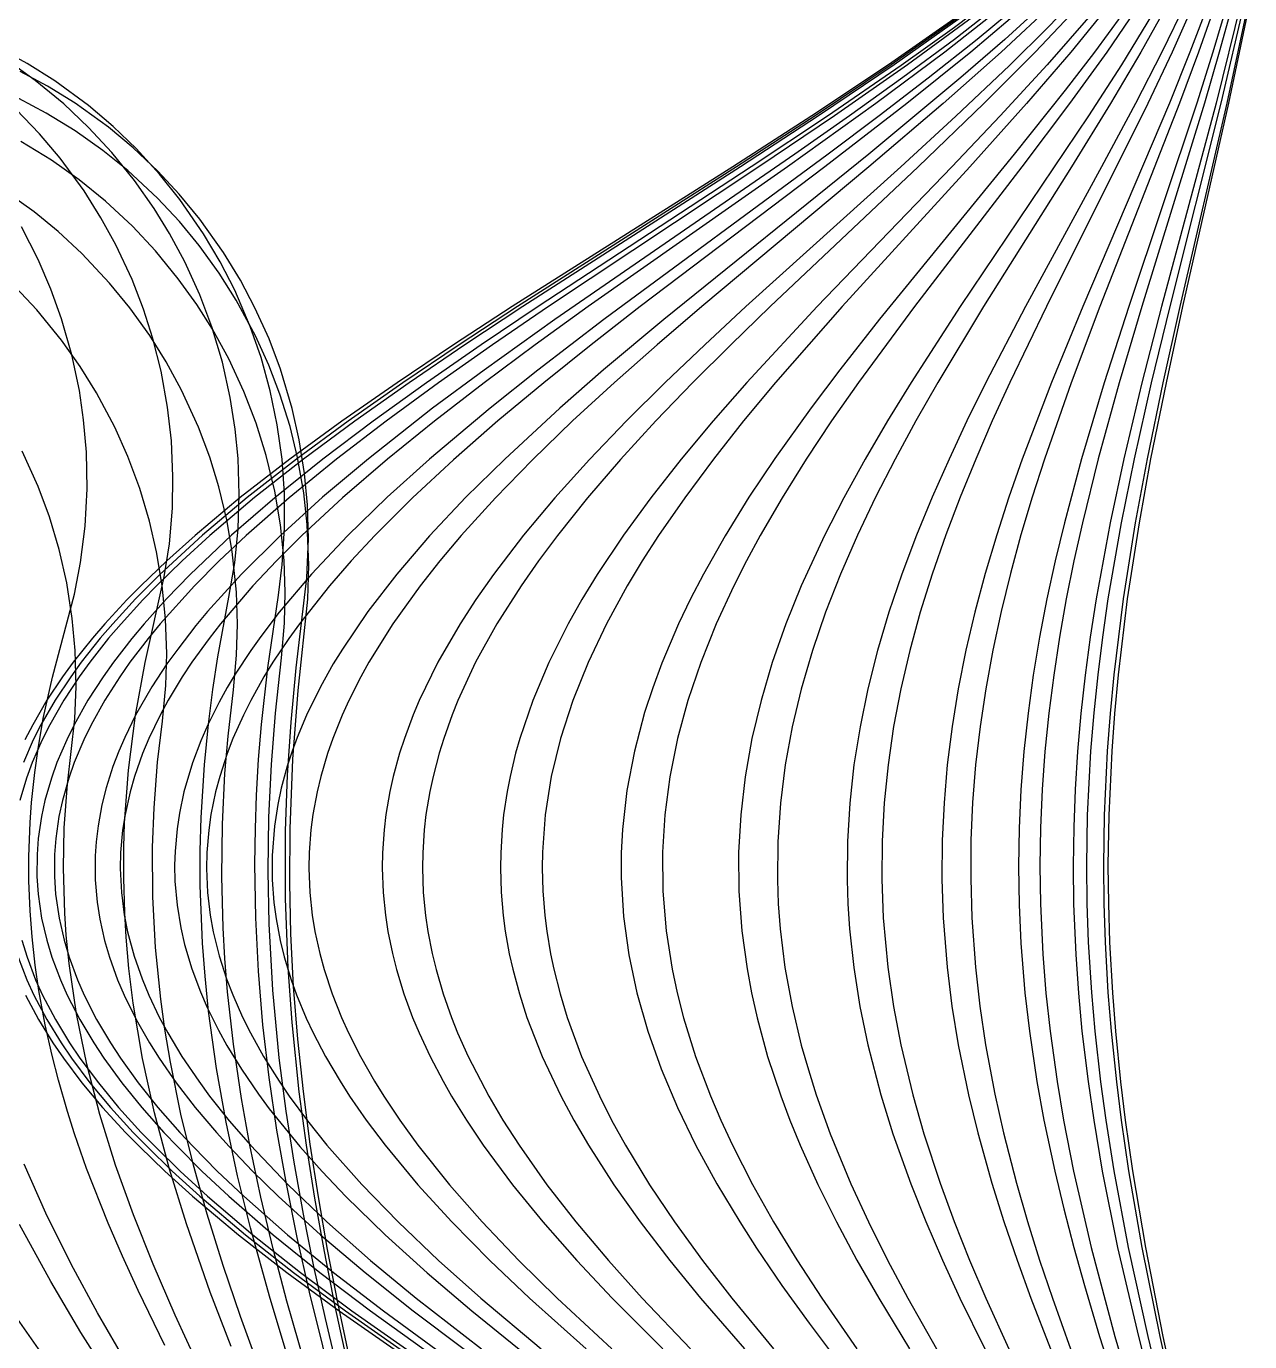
# Model space of a CAD drawing. Header units: millimetres. Extents: x -115 to 2139, y -188 to 1692.
# Drawn here: x 743.8 to 908.3, y 109.4 to 286.2 of the extents above; entities that cross this region are included whole.
import ezdxf

# ---------------------------------------------------------------- set-up
doc = ezdxf.new("R2010")
doc.units = ezdxf.units.MM
doc.layers.add('LABEL', color=7, linetype='Continuous')
doc.layers.add('OUTLINE', color=7, linetype='Continuous')

msp = doc.modelspace()

# ---------------------------------------------------------------- linework, layer by layer
at = {"layer": 'LABEL', "color": 9}
for points in [[(887.64957, 292.8479), (881.1342, 286.02984), (875.9581, 280.91436), (868.75557, 274.09186), (861.34519, 267.29916), (840.54366, 248.51273), (835.00551, 243.37489), (829.67846, 238.29017), (824.4804, 233.13496), (819.50827, 227.95515), (814.87399, 222.82329), (810.66023, 217.80321), (806.59176, 212.50153), (804.22746, 209.13349), (802.1205, 205.88556), (799.12386, 200.69879), (796.63545, 195.58285), (795.80983, 193.62189), (794.63225, 190.4669), (793.98709, 188.47188), (793.13123, 185.34993), (792.67982, 183.32553), (792.1454, 180.23073), (791.89855, 178.18572), (791.68385, 175.10813), (791.64803, 173.05475), (791.76539, 169.77626), (792.07447, 166.69482), (792.406, 164.52426), (793.01207, 161.5528), (793.55564, 159.41629), (794.56673, 156.12519), (795.73225, 152.9715), (796.5946, 150.91151), (798.07949, 147.73159), (799.83946, 144.38689), (800.97332, 142.40746), (802.9707, 139.17109), (805.23048, 135.80682), (809.15885, 130.49201), (813.23697, 125.48023), (817.7973, 120.30004), (822.56128, 115.23115), (829.35621, 108.42321)], [(873.13611, 289.44992), (868.56164, 286.03947), (861.42529, 280.92227), (851.49447, 274.09727), (841.26513, 267.29437), (812.59004, 248.50561), (804.9612, 243.37076), (797.60632, 238.27721), (790.45188, 233.12901), (783.67712, 228.00936), (777.22429, 222.82759), (771.40003, 217.79326), (765.8112, 212.50935), (762.62933, 209.22445), (759.63877, 205.88352), (758.00178, 203.92159), (755.5123, 200.70156), (754.13479, 198.76067), (752.08576, 195.59137), (750.23714, 192.31104), (749.2329, 190.28206), (747.92975, 187.22819), (747.18059, 185.13744), (746.31659, 182.14091), (745.84776, 179.99644), (745.41214, 177.04045), (745.24452, 174.86276), (745.22988, 171.91942), (745.39217, 169.55141), (745.86216, 166.32763), (746.55655, 163.33721), (747.24967, 161.05762), (748.3888, 158.02615), (749.30138, 155.97405), (750.98352, 152.7033), (752.86645, 149.55498), (754.23129, 147.49896), (756.64994, 144.18641), (759.32588, 140.88269), (762.3124, 137.51724), (764.11949, 135.60735), (767.41191, 132.32105), (771.03322, 128.93813), (776.99297, 123.76509), (783.28286, 118.69768), (790.07094, 113.55183), (797.23882, 108.38204)], [(875.18572, 289.56053), (868.55996, 284.41846), (861.63473, 279.27893), (854.46958, 274.14122), (847.13023, 269.00763), (814.84865, 246.78572), (805.33818, 239.98351), (798.42154, 234.83675), (789.79299, 228.06025), (783.6306, 222.87476), (777.91647, 217.69377), (772.73923, 212.55913), (768.17203, 207.52), (766.60628, 205.63919), (764.15735, 202.48708), (762.71724, 200.48166), (760.68475, 197.39491), (758.49881, 193.59706), (757.03051, 190.61172), (756.23896, 188.77804), (755.45065, 186.70892), (754.53535, 183.82732), (753.96449, 181.54827), (753.44685, 178.72874), (753.19217, 176.57937), (753.07107, 174.68857), (753.08124, 171.4521), (753.33722, 168.4786), (753.69796, 166.1617), (754.33157, 163.32628), (754.98684, 161.06678), (756.07738, 158.02314), (756.9442, 155.97924), (758.55016, 152.70451), (760.34743, 149.55355), (761.64793, 147.49942), (763.9551, 144.18611), (766.5065, 140.88321), (769.35364, 137.51896), (771.08034, 135.60543), (774.21767, 132.32191), (777.66999, 128.94019), (783.35496, 123.76592), (789.35064, 118.70088), (795.82485, 113.55449), (802.66308, 108.38289)], [(875.87232, 289.44725), (867.2964, 282.70595), (858.02167, 275.80227), (846.12215, 267.29548), (819.35158, 248.50726), (812.22824, 243.37174), (805.36446, 238.28033), (798.68278, 233.1305), (792.35793, 228.01103), (786.33016, 222.82642), (780.85418, 217.75518), (777.4264, 214.34272), (774.27254, 210.98696), (769.91498, 205.88541), (768.38421, 203.92035), (766.06099, 200.70166), (764.77551, 198.76169), (762.86117, 195.59019), (761.78265, 193.59861), (760.28528, 190.48012), (759.43447, 188.43377), (758.35433, 185.36978), (757.75345, 183.27221), (757.08442, 180.25652), (756.75381, 178.12073), (756.48736, 175.13741), (756.44016, 172.98553), (756.59335, 169.74765), (756.97807, 166.75699), (757.42789, 164.46731), (758.29462, 161.22213), (759.35918, 158.16011), (760.25888, 155.98167), (761.68267, 152.99529), (762.81466, 150.89347), (764.7119, 147.73671), (766.97602, 144.39229), (768.44053, 142.40534), (771.09158, 139.07178), (773.9206, 135.8029), (778.96561, 130.49858), (784.22345, 125.47714), (790.08479, 120.30317), (796.22425, 115.22679), (804.97581, 108.41337)], [(878.69493, 289.44449), (870.75496, 282.70907), (862.15477, 275.80075), (851.13152, 267.29667), (826.32518, 248.50905), (819.72332, 243.37278), (813.36569, 238.28363), (807.17184, 233.13203), (801.21867, 227.93017), (795.72219, 222.82525), (790.65021, 217.75638), (787.47371, 214.34386), (784.55206, 210.98924), (780.51304, 205.88656), (779.09342, 203.91998), (776.9406, 200.7013), (775.75094, 198.76394), (773.97472, 195.58842), (772.97917, 193.6048), (771.58709, 190.47637), (770.80427, 188.44508), (769.79745, 185.36367), (769.24644, 183.28902), (768.62098, 180.24823), (768.31852, 178.1419), (768.06863, 175.1278), (768.02523, 173.0083), (768.16653, 169.75701), (768.52694, 166.73688), (768.93688, 164.48546), (769.74212, 161.22832), (770.73453, 158.1486), (771.56042, 155.99082), (772.88658, 152.98893), (773.93022, 150.89791), (775.6913, 147.73564), (777.78905, 144.39183), (779.14622, 142.40483), (781.60302, 139.07109), (784.22224, 135.80504), (788.90154, 130.49585), (793.77002, 125.47832), (799.20386, 120.30206), (804.89007, 115.22832), (812.99745, 108.41668)], [(880.97266, 289.5686), (875.32232, 284.42531), (869.41628, 279.2844), (857.04641, 269.01065), (829.52008, 246.78746), (821.41625, 239.98978), (815.51487, 234.83974), (808.11663, 228.02455), (802.90237, 222.87713), (798.02585, 217.69147), (793.61199, 212.55718), (789.72028, 207.52128), (786.2957, 202.48626), (785.07016, 200.48484), (783.33158, 197.38804), (781.47735, 193.61044), (780.21193, 190.59271), (779.54105, 188.76851), (778.88046, 186.73645), (778.08357, 183.79358), (777.61203, 181.58645), (777.15808, 178.6859), (776.84456, 174.735), (776.85086, 171.47189), (777.07462, 168.43482), (777.37112, 166.20227), (777.9257, 163.29104), (778.46832, 161.09729), (779.41015, 158.01261), (780.13826, 155.99865), (781.43881, 152.8736), (782.36662, 150.90223), (784.02471, 147.73445), (785.99652, 144.39067), (787.27122, 142.40517), (789.50812, 139.17145), (792.04166, 135.80617), (796.44229, 130.49409), (801.01599, 125.47913), (806.12499, 120.30125), (811.46759, 115.22944), (819.08624, 108.41918)], [(882.04667, 289.44134), (874.86009, 282.71275), (867.06187, 275.79892), (857.07828, 267.29813), (834.60369, 248.51121), (828.62107, 243.37403), (822.86375, 238.28752), (817.24946, 233.13379), (811.85099, 227.92739), (806.87262, 222.82402), (802.27944, 217.75758), (799.40123, 214.34491), (796.75459, 210.99099), (793.09377, 205.88661), (789.8563, 200.70016), (788.78144, 198.76839), (787.16833, 195.58551), (786.27167, 193.614), (785.00443, 190.47115), (784.30198, 188.46008), (783.38277, 185.35588), (782.89011, 183.30992), (782.31729, 180.23813), (782.0475, 178.16731), (781.81786, 175.11636), (781.7789, 173.03535), (781.90621, 169.76819), (782.23704, 166.71256), (782.60083, 164.50777), (783.24883, 161.56734), (783.84357, 159.40342), (784.93365, 156.12088), (786.18783, 152.97953), (787.12601, 150.90505), (788.72611, 147.73361), (790.62698, 144.38968), (791.85479, 142.40569), (794.01139, 139.17142), (796.45326, 135.80658), (800.69624, 130.49326), (805.10393, 125.47954), (810.02951, 120.30082), (815.17843, 115.23004), (822.52146, 108.42057)], [(885.77137, 289.43829), (879.41923, 282.71651), (872.51384, 275.79698), (863.68413, 267.2997), (843.79968, 248.51353), (838.50525, 243.37534), (833.41386, 238.29153), (828.44412, 233.13553), (823.69026, 227.95479), (819.2603, 222.82297), (815.19785, 217.75845), (812.65099, 214.34549), (810.30904, 210.99127), (807.06855, 205.88455), (804.20409, 200.69783), (801.82512, 195.58118), (801.03843, 193.62669), (799.91007, 190.46438), (799.29614, 188.47872), (798.47522, 185.34655), (798.04618, 183.33428), (797.53305, 180.22662), (797.2986, 178.19587), (797.09223, 175.10361), (797.05811, 173.06539), (797.17005, 169.7807), (797.46703, 166.68501), (797.78119, 164.53347), (798.36393, 161.54457), (798.87977, 159.42367), (799.84743, 156.12774), (800.96428, 152.96663), (801.78508, 150.91554), (803.20686, 147.73026), (805.97172, 142.4089), (807.88211, 139.17073), (810.04223, 135.80658), (813.79761, 130.4916), (817.69546, 125.48052), (822.05534, 120.29968), (826.60854, 115.23169), (833.10316, 108.42455)], [(889.69538, 289.4361), (884.21857, 282.71955), (878.25606, 275.79528), (870.63994, 267.30113), (853.48276, 248.51561), (844.52207, 238.29483), (840.23209, 233.13686), (836.17779, 228.01751), (832.30617, 222.82249), (828.80122, 217.75857), (826.60332, 214.34517), (824.5814, 210.98905), (821.78389, 205.87941), (819.31316, 200.69401), (817.2599, 195.57528), (815.60721, 190.45614), (814.36928, 185.336), (813.55693, 180.21419), (813.18178, 175.20375), (813.14844, 173.09704), (813.23501, 169.96359), (813.50458, 166.65544), (813.76845, 164.56147), (814.28024, 161.51911), (814.71517, 159.44693), (815.55316, 156.13607), (816.52463, 152.95015), (818.45634, 147.72537), (820.83694, 142.41538), (822.48959, 139.16876), (824.35395, 135.80401), (827.59271, 130.4919), (830.95602, 125.48086), (834.71882, 120.29897), (838.64621, 115.23286), (844.24841, 108.42781)], [(893.63549, 289.43574), (889.03332, 282.72078), (884.02026, 275.79435), (877.62026, 267.30201), (863.19988, 248.51684), (855.66854, 238.29632), (852.06202, 233.13727), (848.65412, 228.01756), (845.40027, 222.82297), (842.45347, 217.75754), (840.60585, 214.34355), (838.90454, 210.98349), (836.55214, 205.87064), (834.47725, 200.68862), (832.7512, 195.56794), (831.36208, 190.44677), (830.32189, 185.32473), (829.63973, 180.20145), (829.32472, 175.17215), (829.37099, 169.95012), (829.81524, 164.59044), (830.60969, 159.47213), (831.28711, 156.27175), (832.14079, 152.93067), (833.76127, 147.71898), (835.75583, 142.42553), (837.15064, 139.16526), (838.71896, 135.79807), (841.43656, 130.49511), (844.26559, 125.48016), (847.38227, 120.37179), (850.72867, 115.23306), (855.43646, 108.42921)], [(897.40719, 289.43804), (893.63851, 282.71917), (889.53689, 275.79475), (884.29869, 267.30188), (872.49669, 248.51656), (866.33222, 238.29488), (863.38088, 233.13631), (860.5915, 228.01602), (857.96575, 222.89567), (855.53519, 217.79582), (853.25542, 212.56318), (851.25004, 207.43233), (849.48985, 202.30156), (847.97329, 197.10692), (846.76376, 192.04095), (845.82142, 186.91151), (845.17112, 181.78291), (844.81559, 176.57733), (844.7678, 171.45057), (844.89149, 168.22812), (845.14548, 164.88599), (845.79168, 159.68106), (846.74501, 154.44784), (847.98179, 149.26104), (848.92972, 145.91038), (849.98401, 142.58084), (851.86713, 137.32294), (854.63496, 130.6089), (857.00162, 125.47816), (859.55534, 120.36423), (862.29083, 115.23186), (866.14402, 108.42768)], [(899.69872, 289.44108), (896.43509, 282.71636), (892.88824, 275.79587), (888.35497, 267.30112), (878.14327, 248.51537), (872.80881, 238.29211), (870.2559, 233.13485), (867.84225, 228.01408), (865.57017, 222.89318), (863.46515, 217.7879), (861.4968, 212.56619), (859.76179, 207.4361), (858.23887, 202.30617), (856.92832, 197.11963), (855.88004, 192.04724), (855.06447, 186.91852), (854.5015, 181.79046), (854.19383, 176.59566), (854.15155, 171.46899), (854.25929, 168.22032), (854.4801, 164.86835), (855.03873, 159.67403), (855.86152, 154.45405), (856.92985, 149.27366), (858.66643, 142.57648), (860.29184, 137.33102), (862.69034, 130.60633), (864.70211, 125.5632), (866.94757, 120.36211), (869.31423, 115.23024), (872.64881, 108.42484)], [(900.88698, 289.56706), (897.81962, 282.71436), (894.54762, 275.79673), (880.9389, 248.51443), (876.01535, 238.2901), (873.65979, 233.13382), (871.43219, 228.01279), (869.33524, 222.89159), (867.4131, 217.84161), (865.57721, 212.56792), (863.97605, 207.4382), (862.57058, 202.30865), (861.36186, 197.12629), (860.39356, 192.05047), (859.64078, 186.92206), (859.12108, 181.79423), (858.83887, 176.66706), (858.79649, 171.5406), (858.99826, 166.35315), (859.60995, 159.7298), (860.37539, 154.45725), (861.36046, 149.28029), (862.96517, 142.57411), (864.46321, 137.33556), (866.64497, 130.70173), (868.53663, 125.55831), (870.60761, 120.36073), (872.79168, 115.22914), (875.86958, 108.42279)], [(902.81024, 289.44755), (900.23185, 282.70983), (897.46637, 275.86546), (885.80968, 248.51217), (881.60207, 238.28547), (877.68699, 228.00996), (875.89521, 222.88819), (874.25052, 217.83027), (872.70734, 212.64392), (871.31844, 207.44218), (870.11759, 202.31326), (869.08603, 197.13844), (868.25735, 192.05625), (867.61399, 186.92831), (867.16973, 181.80083), (866.93054, 176.75374), (866.89187, 171.54741), (867.0635, 166.36871), (867.5885, 159.7152), (868.24017, 154.46299), (869.08044, 149.2924), (870.45474, 142.56969), (871.69978, 137.4668), (873.60235, 130.68659), (875.21734, 125.54817), (876.98454, 120.35774), (878.8505, 115.22669), (881.48123, 108.4181)], [(903.7892, 289.55693), (901.38222, 282.70718), (898.84164, 275.86341), (888.13243, 248.51079), (884.26627, 238.28273), (880.66979, 228.00833), (879.02355, 222.88628), (877.51133, 217.82411), (876.09466, 212.64142), (874.83729, 207.51853), (873.71649, 202.31558), (872.76929, 197.14446), (872.00732, 192.05907), (871.41616, 186.93133), (871.01236, 181.8763), (870.78925, 176.79943), (870.75153, 171.62424), (870.90973, 166.37615), (871.39311, 159.70814), (871.99079, 154.46579), (872.76215, 149.2984), (874.00564, 142.66803), (875.17202, 137.45692), (876.91941, 130.68004), (878.40303, 125.5426), (880.02551, 120.35604), (881.73978, 115.22527), (884.15726, 108.41534)], [(905.32234, 289.45486), (903.29781, 282.70207), (901.13158, 275.85913), (892, 248.50805), (888.70245, 238.2774), (885.64789, 228.0458), (883.35124, 219.46748), (882.1197, 214.34451), (881.00604, 209.22125), (880.01985, 204.09766), (879.16969, 198.97372), (878.4629, 193.84938), (877.90561, 188.72462), (877.50099, 183.57959), (877.25454, 178.39138), (877.17209, 173.26484), (877.25185, 168.09705), (877.49158, 162.97194), (878.04458, 156.25706), (878.64424, 151.12893), (879.6616, 144.36036), (880.60873, 139.16177), (882.05865, 132.32256), (883.27312, 127.24425), (884.62152, 122.06284), (886.05374, 116.93263), (888.0922, 110.09205), (891.91963, 98.1352)], [(906.02886, 289.45725), (904.16039, 282.69948), (902.16273, 275.85709), (893.7414, 248.50663), (890.69991, 238.27468), (887.88258, 228.0417), (885.76512, 219.46551), (884.62934, 214.34231), (883.60227, 209.21882), (882.69279, 204.09503), (881.90877, 198.97091), (881.257, 193.84641), (880.74311, 188.72153), (880.3716, 183.59623), (880.14569, 178.47051), (880.06737, 173.34435), (880.13735, 168.21775), (880.45525, 161.4566), (880.87183, 156.25402), (881.42493, 151.12603), (882.36403, 144.35267), (883.23676, 139.1593), (884.57396, 132.32038), (886.93752, 122.06112), (890.13822, 110.09089), (893.66815, 98.13376)], [(907.11748, 289.4612), (903.75187, 275.85365), (896.425, 248.50423), (893.77819, 238.2701), (891.32652, 228.03491), (889.48506, 219.46223), (887.60323, 209.21485), (886.81195, 204.09074), (886.12985, 198.96634), (885.56284, 193.84161), (885.11583, 188.71653), (884.79269, 183.5911), (884.59799, 178.53207), (884.52824, 173.33911), (884.58927, 168.21254), (884.86658, 161.44187), (885.22859, 156.24911), (885.70993, 151.12133), (886.52818, 144.34041), (887.2865, 139.15525), (888.44998, 132.31678), (890.50641, 122.05826), (893.29111, 110.08894), (896.36255, 98.13132)], [(907.55494, 289.46288), (904.3906, 275.85216), (897.50358, 248.50319), (895.01542, 238.26814), (892.71074, 228.03202), (890.98015, 219.46083), (889.21127, 209.21316), (888.4675, 204.08893), (887.8327, 199.01964), (887.29881, 193.89756), (886.87752, 188.77461), (886.43315, 180.17177), (886.32114, 173.40006), (886.37706, 168.27321), (886.55674, 163.08346), (886.97497, 156.30673), (887.43205, 151.11936), (888.20164, 144.33534), (888.91406, 139.15354), (890.00005, 132.35988), (891.94072, 122.05703), (894.55823, 110.0881), (897.4454, 98.13027)], [(908.11215, 289.46508), (905.2043, 275.8502), (898.87758, 248.50181), (896.59155, 238.26554), (894.47414, 228.02821), (892.88474, 219.45899), (891.25973, 209.21095), (889.99288, 199.0128), (889.49795, 193.83696), (889.11562, 188.76706), (888.7078, 180.16894), (888.60497, 173.39207), (888.65653, 168.26527), (888.82154, 163.08068), (889.20617, 156.29927), (889.62577, 151.11678), (890.33331, 144.32877), (890.98731, 139.15129), (891.98552, 132.3545), (893.7678, 122.0554), (896.17235, 110.08697), (898.82477, 98.12887)], [(908.26025, 289.46568), (905.4206, 275.84966), (899.24282, 248.50143), (897.01052, 238.26482), (894.9429, 228.02717), (893.39101, 219.45849), (891.80425, 209.21035), (890.56711, 199.01096), (890.08395, 193.83625), (889.71055, 188.76503), (889.31243, 180.16817), (889.21205, 173.38994), (889.26243, 168.26315), (889.42355, 163.07992), (889.79924, 156.29726), (890.20889, 151.11608), (890.89991, 144.327), (891.53841, 139.15068), (892.51327, 132.35305), (894.25346, 122.05496), (896.60141, 110.08667), (899.19142, 98.12849)], [(870.12951, 287.84257), (860.46023, 280.98917), (850.297, 274.13942), (839.79831, 267.29405), (810.54805, 248.50512), (802.76657, 243.37047), (795.26332, 238.27629), (787.96616, 233.12857), (781.05551, 228.00885), (774.47442, 222.82795), (768.48767, 217.75352), (764.74264, 214.34106), (761.29495, 210.98336), (759.44685, 209.07701), (756.53527, 205.88282), (754.8665, 203.92211), (752.32659, 200.70145), (750.92147, 198.76056), (748.83161, 195.59163), (746.94658, 192.31254), (745.92096, 190.2811), (744.59339, 187.23133), (743.8274, 185.13572), (742.94792, 182.14586)], [(869.68675, 287.74582), (860.08258, 280.98889), (849.84839, 274.13924), (839.27638, 267.29394), (809.82147, 248.50495), (801.98567, 243.37037), (794.42962, 238.27597), (787.08168, 233.12841), (780.12268, 228.00867), (773.49596, 222.82808), (767.51135, 217.79202), (761.77328, 212.51058), (758.50317, 209.22395), (755.43096, 205.88256), (753.75091, 203.92231), (751.19305, 200.7014), (749.77812, 198.76054), (747.67371, 195.59172), (745.77572, 192.31305), (744.7425, 190.28077), (743.40625, 187.23243)], [(869.39158, 287.74607), (859.72318, 280.98862), (849.42147, 274.13906), (838.7797, 267.29383), (809.13003, 248.50479), (801.24254, 243.37028), (793.63625, 238.27566), (786.23998, 233.12826), (779.23496, 228.0085), (772.56483, 222.8282), (766.49574, 217.75325), (762.6996, 214.34078), (759.20451, 210.98272), (757.3324, 209.0776), (754.38005, 205.88231), (752.6893, 203.92251), (750.11432, 200.70136), (748.69008, 198.76053), (746.57181, 195.59179), (744.66149, 192.31352), (743.62104, 190.28046)], [(871.60684, 287.84441), (862.2592, 280.99054), (852.43398, 274.14033), (842.28456, 267.2946), (814.00921, 248.50595), (806.48647, 243.37096), (799.23469, 238.27786), (792.17946, 233.12932), (785.49913, 228.00971), (779.13548, 222.82735), (773.34964, 217.75418), (769.72934, 214.34174), (766.39726, 210.98486), (761.79568, 205.88397), (760.18086, 203.92126), (757.72636, 200.70161), (756.36809, 198.7608), (754.3474, 195.59117), (752.52408, 192.30993), (751.53472, 190.28275), (750.24854, 187.22594), (749.51106, 185.13866), (748.65784, 182.13743), (748.19671, 179.99814), (747.76638, 177.03605), (747.60164, 174.86474), (747.58728, 171.91482), (747.7467, 169.55584), (748.21028, 166.32927), (748.89619, 163.33396), (749.57789, 161.06032), (750.70241, 158.02527), (751.60123, 155.97555), (753.26045, 152.70364), (755.11756, 149.5546), (756.46311, 147.49905), (758.84819, 144.1863), (761.48662, 140.88286), (764.43118, 137.51778), (766.21415, 135.60676), (769.45985, 132.32131), (773.0303, 128.93876), (778.90738, 123.76534), (785.10871, 118.69864), (791.80235, 113.55262), (798.87105, 108.38229)], [(886.89608, 287.73208), (881.01673, 281.00463), (874.72033, 274.15017), (868.21634, 267.30068), (850.10891, 248.51495), (840.65175, 238.29384), (836.12478, 233.13648), (831.84607, 228.01721), (827.76037, 222.82256), (824.09345, 217.80418), (820.55156, 212.5023), (818.49351, 209.13453), (816.65658, 205.88158), (814.04856, 200.69552), (811.88177, 195.57749), (810.13763, 190.45914), (809.58378, 188.49267), (808.83107, 185.33976), (808.44484, 183.35165), (807.9735, 180.21855), (807.76269, 178.21565), (807.57274, 175.09485), (807.54189, 173.08601), (807.64338, 169.78932), (807.91653, 166.6658), (808.19769, 164.55161), (808.73448, 161.52815), (809.19732, 159.43861), (810.08059, 156.13304), (811.10284, 152.95623), (813.1428, 147.72724), (815.65737, 142.41273), (817.3997, 139.1696), (819.36701, 135.80525), (822.78612, 130.49151), (826.33542, 125.48084), (830.30642, 120.29914), (834.45168, 115.23254), (840.3647, 108.42683)], [(891.06875, 287.73084), (887.38159, 282.72063), (883.44097, 277.579), (876.61815, 269.01575), (858.4994, 246.81296), (853.14735, 239.99928), (849.28926, 234.89004), (844.41614, 228.07951), (840.94388, 222.87908), (837.72949, 217.69089), (834.82263, 212.55867), (833.0914, 209.22395), (831.48511, 205.87409), (829.23184, 200.5823), (828.00964, 197.27733), (826.92772, 193.94709), (825.54525, 188.74308), (824.54112, 183.47622), (823.94634, 178.24649), (823.78255, 175.08128), (823.77197, 171.7656), (824.08683, 166.53597), (824.78911, 161.40632), (825.87487, 156.27521), (827.3349, 151.14309), (829.12867, 146.08311), (831.32415, 140.87757), (833.81864, 135.74487), (836.61836, 130.61249), (839.69893, 125.48054), (841.95422, 121.97053), (845.37297, 116.94417), (849.03214, 111.8582), (852.93398, 106.67825)], [(895.20766, 287.86199), (891.0126, 281.00631), (886.60148, 274.15203), (869.35868, 248.51686), (862.7329, 238.29576), (859.56028, 233.13682), (856.56212, 228.01674), (853.70065, 222.82394), (851.1071, 217.75611), (847.98335, 210.97794), (845.91339, 205.86302), (844.08959, 200.68436), (842.57109, 195.56257), (841.34913, 190.44029), (840.43429, 185.31726), (839.83457, 180.19324), (839.55764, 175.15209), (839.59921, 169.94156), (839.98768, 164.6092), (840.68574, 159.48899), (841.2859, 156.26507), (842.03889, 152.91685), (843.46257, 147.71414), (845.21271, 142.43401), (846.44403, 139.16216), (847.82494, 135.79228), (850.21134, 130.49902), (852.70254, 125.479), (855.44749, 120.36506), (858.38795, 115.23245), (862.52949, 108.42859)], [(785.44166, 101.6329), (781.86029, 116.04913), (780.22195, 123.38668), (778.76897, 130.60859), (777.50002, 137.82591), (776.45335, 144.90296), (775.61978, 151.99692), (775.00863, 159.18787), (774.64313, 166.37624), (774.52921, 173.56184), (774.59401, 178.35067), (774.75708, 182.84975), (775.03843, 187.64288), (775.41898, 192.32791), (776.25381, 199.95746), (777.68487, 209.73984), (778.20176, 213.79933), (778.52261, 218.71212), (778.50451, 223.36942), (778.17672, 228.0152), (777.54068, 232.62889), (776.5992, 237.19006), (775.35646, 241.67853), (773.91078, 245.8249), (771.82079, 250.71933), (769.8822, 254.51102), (767.64284, 258.28827), (764.46129, 262.88195), (761.71272, 266.30653), (758.5665, 269.74047), (755.49563, 272.69086), (752.14521, 275.52935), (747.63759, 278.83169), (743.9211, 281.17051), (740.18219, 283.20905)], [(778.77667, 107.88671), (776.56541, 115.17461), (773.92016, 124.71328), (772.20702, 131.67837), (770.66212, 138.89307), (769.37551, 146.10996), (768.31383, 153.80353), (767.83159, 158.49631), (767.49363, 162.96174), (767.19294, 170.70601), (767.18819, 175.38114), (767.30831, 179.83621), (767.74844, 186.93379), (768.2889, 192.38104), (768.88946, 197.05995), (769.5629, 201.44226), (771.04973, 209.45416), (771.82019, 214.08165), (772.2786, 218.65136), (772.43632, 223.2413), (772.27231, 228.09342), (771.8981, 232.0125), (771.22637, 236.29027), (770.16668, 241.0281), (768.73621, 245.80438), (767.12076, 250.10354), (765.10761, 254.52136), (763.06259, 258.33823), (760.9967, 261.68954), (758.35611, 265.44691), (755.30542, 269.22359), (752.18297, 272.59149), (748.84636, 275.74735), (744.99824, 278.91769), (741.2622, 281.58873)], [(788.40553, 99.96818), (785.28188, 114.34784), (783.87134, 121.50761), (782.58999, 128.66366), (781.45918, 135.81569), (780.4977, 142.96335), (779.52207, 152.30066), (778.99567, 159.62231), (778.64475, 168.89226), (778.65522, 178.03731), (778.92859, 185.54542), (779.40192, 192.66414), (780.09543, 199.95569), (781.51133, 212.03443), (781.72632, 217.28242), (781.58836, 221.87677), (781.19852, 226.06146), (780.48547, 230.60223), (779.53853, 234.83125), (777.96186, 240.11585), (776.43678, 244.17238), (774.54524, 248.36154), (772.57843, 252.07575), (770.31803, 255.7733), (767.12107, 260.26689), (764.36907, 263.61469), (761.50507, 266.6906), (758.16769, 269.85112), (754.83546, 272.62195), (750.35996, 275.84419), (746.67521, 278.1254), (742.97215, 280.11312)], [(788.67806, 100.43722), (785.66699, 114.67236), (784.30807, 121.75999), (783.07351, 128.84406), (781.98351, 135.92427), (781.05578, 143.00031), (780.30532, 150.07185), (779.74411, 157.13857), (779.38096, 164.20022), (779.22311, 171.06198), (779.26757, 178.3076), (779.64656, 187.7006), (780.36014, 196.91022), (781.63706, 209.17658), (781.78602, 213.73516), (781.57245, 219.20356), (781.10819, 223.47897), (780.27021, 228.22726), (779.25411, 232.40605), (777.89507, 236.76009), (776.4066, 240.65606), (774.62879, 244.57194), (772.02768, 249.38684), (769.72716, 253.02033), (767.04563, 256.71005), (764.38814, 259.92438), (761.45018, 263.06494), (757.44442, 266.79359), (754.10166, 269.49927), (750.37995, 272.13623), (746.49439, 274.52517), (742.81228, 276.48378)], [(771.35504, 108.73787), (768.53958, 116.06503), (765.32717, 125.21668), (763.05083, 132.55897), (761.02449, 140.15455), (759.43046, 147.43648), (758.18234, 154.8878), (757.60643, 159.56508), (757.23124, 163.7638), (757.03301, 167.02247), (756.89273, 171.67978), (756.91182, 175.86007), (757.02124, 179.12807), (757.54061, 186.19619), (758.49427, 193.61667), (759.77643, 200.69259), (762.35139, 212.16622), (763.03272, 216.64407), (763.43944, 221.41501), (763.52053, 225.68497), (763.30792, 230.46848), (762.80339, 234.96988), (761.92728, 239.80864), (760.82147, 244.20118), (759.56362, 248.14725), (758.0217, 252.12992), (755.8376, 256.82259), (753.84191, 260.45177), (751.56045, 264.06204), (748.3489, 268.44625), (745.59476, 271.71027), (742.45964, 274.97955)], [(786.79807, 100.74355), (784.00503, 112.50019), (782.46781, 119.5164), (781.05897, 126.52902), (779.80109, 133.53776), (778.73898, 140.36908), (777.81568, 147.54225), (776.95081, 156.63089), (776.45617, 165.56636), (776.32232, 172.64815), (776.42489, 179.89234), (776.75729, 186.96895), (777.29828, 193.87345), (778.10295, 201.30538), (778.50574, 205.9434), (778.60955, 210.1095), (778.45371, 214.4039), (777.97237, 219.19774), (777.21166, 223.69149), (776.05663, 228.50273), (774.69437, 232.85207), (773.05192, 237.10352), (771.01598, 241.47015), (768.82042, 245.46393), (766.73734, 248.7692), (764.23193, 252.26049), (761.17909, 255.98778), (758.05951, 259.31054), (754.43581, 262.67965), (750.89499, 265.54933), (747.1749, 268.18248), (743.0633, 270.69391)], [(782.80772, 100.97616), (778.82411, 114.82619), (776.98217, 121.886), (775.33487, 128.82668), (773.87044, 135.79361), (772.73049, 142.08258), (771.6474, 149.3643), (770.8595, 156.3953), (770.49499, 160.8783), (770.25638, 165.03275), (770.07295, 171.92965), (770.16177, 178.96199), (770.51059, 185.74169), (770.93308, 190.77735), (771.64191, 197.01708), (772.06306, 201.66404), (772.18219, 205.83917), (772.04096, 210.14381), (771.48272, 215.59602), (770.7487, 219.83996), (769.68336, 224.28199), (768.45754, 228.2749), (766.94358, 232.30699), (764.66668, 237.29237), (762.61068, 241.0769), (760.39562, 244.618), (757.73601, 248.33192), (755.00917, 251.66571), (751.25404, 255.65785), (748.09316, 258.58337), (744.85966, 261.22731), (741.14968, 263.8924)], [(762.41063, 108.90034), (758.82489, 116.27058), (756.71315, 120.88979), (754.80308, 125.32382), (751.91617, 132.6812), (750.29172, 137.33911), (749.33177, 140.34831), (748.11716, 144.551), (747.27196, 147.83901), (746.3443, 151.97934), (745.49819, 156.58674), (744.99776, 160.01743), (744.57543, 163.82452), (744.31268, 167.30741), (744.15796, 171.31924), (744.15025, 174.58121), (744.31766, 179.18384), (744.50976, 181.83811), (744.93236, 185.87019), (745.3816, 189.07948), (746.09289, 193.15937), (747.30961, 198.71582), (750.27245, 209.83646), (751.09491, 214.13042), (751.70283, 218.99436), (751.96802, 224.02141), (751.87522, 228.92232), (751.50909, 233.27898), (750.93479, 237.21221), (749.92741, 242.00937), (748.54289, 246.84927), (747.1094, 250.83954), (745.37815, 254.85418), (743.14925, 259.2199)], [(775.09362, 105.87713), (772.59879, 112.75941), (770.26041, 119.63821), (768.10493, 126.54467), (766.25785, 133.13665), (764.58793, 139.98041), (763.17036, 146.95988), (762.4312, 151.38232), (761.8713, 155.40921), (761.16354, 162.37848), (760.80188, 169.20005), (760.77029, 175.86297), (760.97088, 181.14361), (761.45055, 187.2586), (762.09791, 192.78179), (762.54864, 197.5748), (762.68051, 201.89576), (762.52534, 206.47813), (762.07048, 211.04051), (761.31788, 215.56331), (760.37188, 219.64757), (759.05938, 224.04069), (757.46205, 228.33845), (755.69852, 232.28535), (753.24553, 236.915), (751.03563, 240.47763), (748.53522, 244.00411), (745.2253, 248.06554), (742.36216, 251.12797)], [(766.9402, 106.14278), (763.79714, 112.96172), (760.83792, 119.80807), (758.19619, 126.45447), (755.8143, 133.12385), (753.70484, 139.90316), (751.94143, 146.6808), (750.55059, 153.45559), (749.55295, 160.22624), (749.17075, 164.03133), (748.96283, 166.99163), (748.78734, 173.02948), (748.91341, 178.45783), (749.34961, 184.30845), (750.3247, 193.10378), (750.49729, 197.42721), (750.37923, 202.27694), (749.98489, 206.5858), (749.23357, 211.37843), (748.21603, 215.85333), (746.90742, 220.25192), (745.40919, 224.31111), (743.26761, 229.09796)], [(743.19015, 163.34184), (743.89976, 161.05379), (745.05987, 158.02738), (745.99227, 155.97198), (747.70737, 152.70285), (749.62749, 149.55543), (751.02002, 147.49892), (753.48698, 144.18658), (756.21694, 140.88242), (759.26388, 137.51642), (761.10554, 135.60824), (764.46528, 132.32065), (768.1598, 128.93722), (774.23846, 123.76473), (780.65581, 118.6963), (787.57976, 113.55069), (794.8903, 108.38168)], [(742.70779, 161.05245), (743.87537, 158.02781), (744.81481, 155.97127), (746.54164, 152.7027), (748.47501, 149.55556), (749.87737, 147.49892), (752.36152, 144.18666), (755.11072, 140.88232), (758.17916, 137.51612), (760.0331, 135.60857), (763.4168, 132.32051), (767.13739, 128.9369), (773.25835, 123.76461), (779.72106, 118.69582), (786.69336, 113.55028), (794.05466, 108.38155)], [(743.6943, 155.97061), (745.4323, 152.70256), (747.37828, 149.55568), (748.78998, 147.49893), (751.2905, 144.18673), (754.05801, 140.88222), (757.14692, 137.51583), (759.01253, 135.60888), (762.41905, 132.32038), (766.16443, 128.93659), (772.32565, 123.76448), (778.83154, 118.69535), (785.84984, 113.5499), (793.25943, 108.38143)], [(757.25992, 106.52784), (753.36905, 113.28776), (749.84005, 119.81655), (746.43949, 126.66142), (743.49795, 133.25875)], [(755.85653, 103.21418), (751.15585, 110.64337), (747.08641, 117.46853), (742.88287, 125.13537)], [(746.39903, 107.08584), (741.68494, 113.81847)]]:
    msp.add_lwpolyline(points, dxfattribs=at)
at = {"layer": 'OUTLINE', "color": 7}
msp.add_lwpolyline([(877.65226, 289.4455), (871.60463, 284.42155), (865.05092, 279.21331), (858.44755, 274.14302), (851.59451, 269.00897), (821.45364, 246.78649), (812.57664, 239.98631), (806.1626, 234.87528), (798.01477, 228.02197), (792.30668, 222.87587), (786.96932, 217.69265), (782.13573, 212.55811), (777.79427, 207.42178), (775.33084, 204.18652), (773.98302, 202.28349), (771.89796, 199.09035), (770.82209, 197.29309), (769.72747, 195.32283), (768.21997, 192.30086), (767.2811, 190.16116), (766.16351, 187.20927), (765.00123, 183.28272), (764.38879, 180.41192), (764.06634, 178.29873), (763.80007, 175.30003), (763.74516, 173.4232), (763.79053, 171.2922), (764.07324, 168.04683), (764.57111, 165.02822), (765.08668, 162.77885), (766.0503, 159.52182), (767.20138, 156.43263), (768.13174, 154.29028), (769.6245, 151.27094), (770.76979, 149.19868), (772.71123, 146.02269), (774.99815, 142.67354), (776.45266, 140.70523), (780.58974, 135.60317), (783.58458, 132.2487), (786.77944, 128.90009), (792.04697, 123.76702), (797.69022, 118.66181), (803.6864, 113.55816), (810.07393, 108.38406)], dxfattribs=at)
msp.add_lwpolyline([(877.65226, 289.4455), (871.60463, 284.42155), (865.05092, 279.21331), (858.44755, 274.14302), (851.59451, 269.00897), (821.45364, 246.78649), (812.57664, 239.98631), (806.1626, 234.87528), (798.01477, 228.02197), (792.30668, 222.87587), (786.96932, 217.69265), (782.13573, 212.55811), (777.79427, 207.42178), (775.33084, 204.18652), (773.98302, 202.28349), (771.89796, 199.09035), (770.82209, 197.29309), (769.72747, 195.32283), (768.21997, 192.30086), (767.2811, 190.16116), (766.16351, 187.20927), (765.00123, 183.28272), (764.38879, 180.41192), (764.06634, 178.29873), (763.80007, 175.30003), (763.74516, 173.4232), (763.79053, 171.2922), (764.07324, 168.04683), (764.57111, 165.02822), (765.08668, 162.77885), (766.0503, 159.52182), (767.20138, 156.43263), (768.13174, 154.29028), (769.6245, 151.27094), (770.76979, 149.19868), (772.71123, 146.02269), (774.99815, 142.67354), (776.45266, 140.70523), (780.58974, 135.60317), (783.58458, 132.2487), (786.77944, 128.90009), (792.04697, 123.76702), (797.69022, 118.66181), (803.6864, 113.55816), (810.07393, 108.38406)], dxfattribs=at)

doc.saveas('drawing.dxf')
